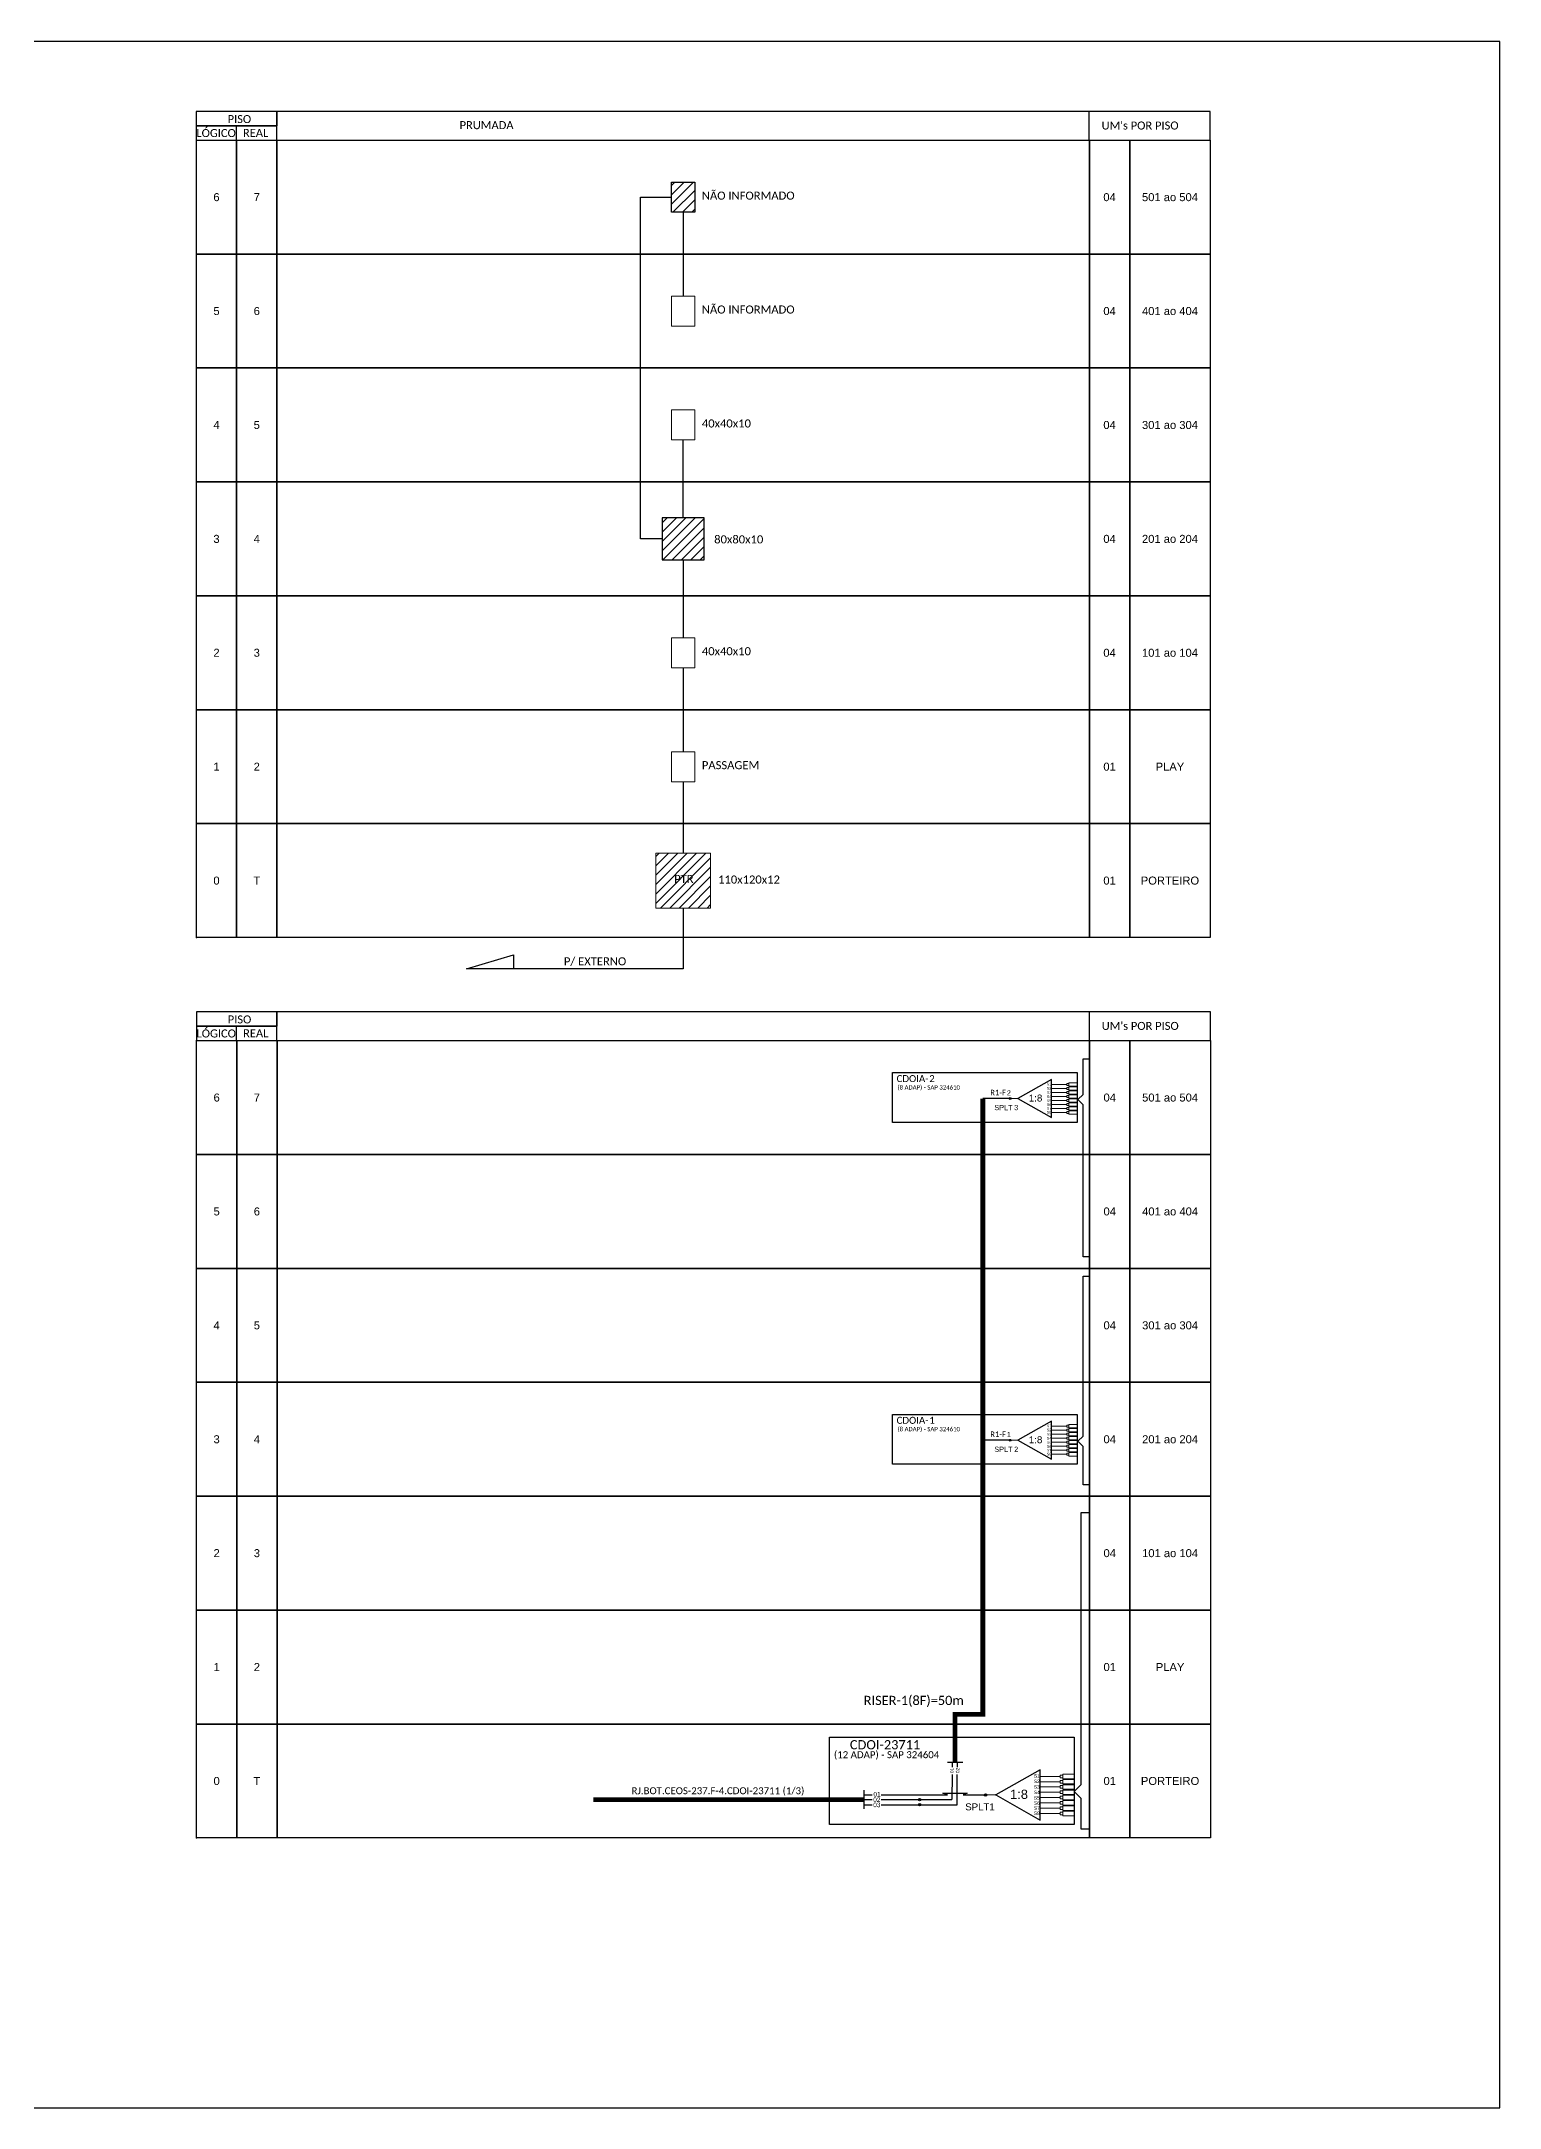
# Model space of a CAD drawing. Extents: x -89 to 749, y 705 to 1299.
# Drawn here: x 330 to 749, y 705 to 1299 of the extents above; entities that cross this region are included whole.
import ezdxf
from ezdxf.enums import TextEntityAlignment as Align

# ---------------------------------------------------------------- set-up
doc = ezdxf.new("R2010")
doc.units = 0
doc.styles.add('ARIAL', font='arial.ttf')
doc.styles.add('WMF-Calibri0', font='calibri.ttf')
pattern_1 = [(45, (-680.7941, 221.8969), (-1.3470384, 1.3470384), [])]

# ---------------------------------------------------------------- blocks, each defined once
blk = doc.blocks.new('SPLT_1-8_SC-APC')
at = {"color": 1}
blk.add_lwpolyline([(-7.37, -2.1), (-17.04, -7.55), (-7.37, -13), (-7.37, -2.1)], dxfattribs=at)
at = {"color": 3, "lineweight": 0}
for points in [[(-2.99, -3.51), (-7.37, -3.51)], [(-7.37, -4.66), (-2.99, -4.66)], [(-7.37, -5.82), (-2.99, -5.82)], [(-2.41, -3.02), (-2.41, -4)], [(-2.41, -3.02), (0, -3.02)], [(-2.41, -4), (0, -4)], [(-2.41, -4.17), (-2.41, -5.16)], [(-2.41, -4.17), (0, -4.17)], [(-2.41, -5.16), (0, -5.16)], [(-2.41, -5.32), (-2.41, -6.31)], [(-2.41, -5.32), (0, -5.32)], [(-7.37, -6.97), (-2.99, -6.97)], [(-7.37, -8.12), (-2.99, -8.12)], [(-7.37, -9.28), (-2.99, -9.28)], [(-7.37, -10.43), (-2.99, -10.43)], [(-7.37, -11.58), (-2.99, -11.58)], [(-2.41, -6.31), (0, -6.31)], [(-2.41, -6.48), (-2.41, -7.46)], [(-2.41, -6.48), (0, -6.48)], [(-2.41, -7.46), (0, -7.46)], [(-2.41, -7.63), (-2.41, -8.62)], [(-2.41, -7.63), (0, -7.63)], [(-2.41, -8.62), (0, -8.62)], [(-2.41, -8.78), (-2.41, -9.77)], [(-2.41, -8.78), (0, -8.78)], [(-2.41, -9.77), (0, -9.77)], [(-2.41, -9.94), (-2.41, -10.92)], [(-2.41, -9.94), (0, -9.94)], [(-2.41, -10.92), (0, -10.92)], [(-2.41, -11.09), (-2.41, -12.08)], [(-2.41, -11.09), (0, -11.09)], [(-2.41, -12.08), (0, -12.08)]]:
    blk.add_lwpolyline(points, dxfattribs=at)
for points in [[(-2.99, -3.22), (-2.41, -3.22), (-2.41, -3.8), (-2.99, -3.8)], [(-2.99, -4.38), (-2.41, -4.38), (-2.41, -4.95), (-2.99, -4.95)], [(-2.99, -5.53), (-2.41, -5.53), (-2.41, -6.1), (-2.99, -6.1)], [(-2.99, -6.68), (-2.41, -6.68), (-2.41, -7.26), (-2.99, -7.26)], [(-2.99, -7.84), (-2.41, -7.84), (-2.41, -8.41), (-2.99, -8.41)], [(-2.99, -8.99), (-2.41, -8.99), (-2.41, -9.56), (-2.99, -9.56)], [(-2.99, -10.14), (-2.41, -10.14), (-2.41, -10.72), (-2.99, -10.72)], [(-2.99, -11.3), (-2.41, -11.3), (-2.41, -11.87), (-2.99, -11.87)]]:
    blk.add_lwpolyline(points, close=True, dxfattribs=at)
at = {"color": 1, "lineweight": 0}
blk.add_lwpolyline([(-17.04, -7.55), (-19.26, -7.55)], dxfattribs=at)
at = {"color": 1, "style": 'ARIAL'}
for s, height, p in [('S1', 0.75, (-8.74, -3.78)), ('S2', 0.75, (-8.74, -4.97)), ('S3', 0.75, (-8.74, -6.18)), ('1:8', 2, (-13.91, -8.4)), ('S4', 0.75, (-8.74, -7.36)), ('S5', 0.75, (-8.74, -8.57)), ('S6', 0.75, (-8.74, -9.69)), ('S7', 0.75, (-8.74, -10.78)), ('S8', 0.75, (-8.74, -11.9))]:
    blk.add_text(s, height=height, dxfattribs=at).set_placement(p)

msp = doc.modelspace()

# ---------------------------------------------------------------- hatches: boundary and pattern name
h = msp.add_hatch()
h.set_pattern_fill('ANSI31', color=1, scale=0.6)
h.set_pattern_definition(pattern_1)
h.paths.add_polyline_path([(517.81, 1258.54), (511.19, 1258.54), (511.19, 1249.92), (517.81, 1249.92)])
h = msp.add_hatch()
h.set_pattern_fill('ANSI31', color=1, scale=0.6)
h.set_pattern_definition(pattern_1)
h.paths.add_polyline_path([(508.5, 1150), (520.5, 1150), (520.5, 1162), (508.5, 1162)])
h = msp.add_hatch()
h.set_pattern_fill('ANSI31', color=1, scale=0.6)
h.set_pattern_definition([(45, (36.4179, 3698.0792), (-1.3470384, 1.3470384), [])])
h.paths.add_polyline_path([(522.4, 1065.67), (506.6, 1065.67), (506.6, 1049.87), (522.4, 1049.87)])
h.paths.add_polyline_path([(511.33, 1056.5), (518.14, 1056.5), (518.14, 1059.97), (511.33, 1059.97)], flags=24)
h = msp.add_hatch(color=3)
h.dxf.hatch_style = 1
edge = h.paths.add_edge_path()
edge.add_arc((608.53, 995.11), 0.256, 0, 360)
h = msp.add_hatch(color=3)
h.dxf.hatch_style = 1
edge = h.paths.add_edge_path()
edge.add_arc((608.53, 896.88), 0.256, 0, 360)
h = msp.add_hatch(color=3)
h.dxf.hatch_style = 1
edge = h.paths.add_edge_path()
edge.add_arc((582.49, 793.6), 0.339, 0, 360)
h = msp.add_hatch(color=3)
h.dxf.hatch_style = 1
edge = h.paths.add_edge_path()
edge.add_arc((582.49, 792.1), 0.339, 0, 360)
h = msp.add_hatch(color=3)
h.dxf.hatch_style = 1
edge = h.paths.add_edge_path()
edge.add_arc((601.42, 794.92), 0.339, 0, 360)

# ---------------------------------------------------------------- linework, layer by layer
at = {"color": 5}
for p, q in [((591.79, 804.39), (591.79, 802.94)), ((593.32, 804.39), (593.32, 802.94)), ((591.79, 800.79), (591.76, 793.6)), ((582.49, 793.6), (591.76, 793.6))]:
    msp.add_line(p, q, dxfattribs=at)
at = {"color": 3}
for p, q in [((566.41, 794.92), (568.88, 794.92)), ((571.42, 794.92), (590.49, 794.92)), ((595.03, 794.92), (601.42, 794.92))]:
    msp.add_line(p, q, dxfattribs=at)
for points in [[(-89.32, 705.02), (749.25, 705.02), (749.25, 1299.02), (-89.32, 1299.02), (-89.32, 705.02)], [(397.66, 1270.6), (666.03, 1270.6), (666.03, 1278.83), (397.66, 1278.83), (397.66, 1278.83), (397.66, 1274.72)], [(631.27, 1270.6), (631.27, 1278.83)], [(386.08, 1270.6), (386.08, 1274.72)], [(386.12, 1011.78), (386.12, 1015.89)], [(397.69, 1011.78), (666.06, 1011.78), (666.06, 1020), (397.69, 1020), (397.69, 1020), (397.69, 1015.89)], [(631.31, 1011.78), (631.31, 1020)]]:
    msp.add_lwpolyline(points)
for points in [[(374.51, 1274.72), (397.66, 1274.72), (397.66, 1278.83), (374.51, 1278.83)], [(374.51, 1270.6), (397.66, 1270.6), (397.66, 1274.72), (374.51, 1274.72)], [(374.55, 1270.6), (386.12, 1270.6), (386.12, 1237.86), (374.55, 1237.86)], [(386.12, 1270.6), (397.69, 1270.6), (397.69, 1237.86), (386.12, 1237.86)], [(397.69, 1270.6), (631.31, 1270.6), (631.31, 1237.86), (397.69, 1237.86)], [(631.31, 1270.6), (642.88, 1270.6), (642.88, 1237.86), (631.31, 1237.86)], [(642.88, 1270.6), (666.03, 1270.6), (666.03, 1237.86), (642.88, 1237.86)], [(374.55, 1237.86), (386.12, 1237.86), (386.12, 1205.12), (374.55, 1205.12)], [(386.12, 1237.86), (397.69, 1237.86), (397.69, 1205.12), (386.12, 1205.12)], [(397.69, 1237.86), (631.31, 1237.86), (631.31, 1205.12), (397.69, 1205.12)], [(631.31, 1237.86), (642.88, 1237.86), (642.88, 1205.12), (631.31, 1205.12)], [(642.88, 1237.86), (666.03, 1237.86), (666.03, 1205.12), (642.88, 1205.12)], [(374.55, 1205.12), (386.12, 1205.12), (386.12, 1172.37), (374.55, 1172.37)], [(386.12, 1205.12), (397.69, 1205.12), (397.69, 1172.37), (386.12, 1172.37)], [(397.69, 1205.12), (631.31, 1205.12), (631.31, 1172.37), (397.69, 1172.37)], [(631.31, 1205.12), (642.88, 1205.12), (642.88, 1172.37), (631.31, 1172.37)], [(642.88, 1205.12), (666.03, 1205.12), (666.03, 1172.37), (642.88, 1172.37)], [(374.55, 1172.37), (386.12, 1172.37), (386.12, 1139.63), (374.55, 1139.63)], [(386.12, 1172.37), (397.69, 1172.37), (397.69, 1139.63), (386.12, 1139.63)], [(397.69, 1172.37), (631.31, 1172.37), (631.31, 1139.63), (397.69, 1139.63)], [(631.31, 1172.37), (642.88, 1172.37), (642.88, 1139.63), (631.31, 1139.63)], [(642.88, 1172.37), (666.03, 1172.37), (666.03, 1139.63), (642.88, 1139.63)], [(374.55, 1139.63), (386.12, 1139.63), (386.12, 1106.88), (374.55, 1106.88)], [(386.12, 1139.63), (397.69, 1139.63), (397.69, 1106.88), (386.12, 1106.88)], [(397.69, 1139.63), (631.31, 1139.63), (631.31, 1106.88), (397.69, 1106.88)], [(631.31, 1139.63), (642.88, 1139.63), (642.88, 1106.88), (631.31, 1106.88)], [(642.88, 1139.63), (666.03, 1139.63), (666.03, 1106.88), (642.88, 1106.88)], [(374.55, 1106.88), (386.12, 1106.88), (386.12, 1074.14), (374.55, 1074.14)], [(386.12, 1106.88), (397.69, 1106.88), (397.69, 1074.14), (386.12, 1074.14)], [(397.69, 1106.88), (631.31, 1106.88), (631.31, 1074.14), (397.69, 1074.14)], [(631.31, 1106.88), (642.88, 1106.88), (642.88, 1074.14), (631.31, 1074.14)], [(642.88, 1106.88), (666.03, 1106.88), (666.03, 1074.14), (642.88, 1074.14)], [(374.55, 1074.14), (386.12, 1074.14), (386.12, 1041.4), (374.55, 1041.4)], [(386.12, 1074.14), (397.69, 1074.14), (397.69, 1041.4), (386.12, 1041.4)], [(397.69, 1074.14), (631.31, 1074.14), (631.31, 1041.4), (397.69, 1041.4)], [(631.31, 1074.14), (642.88, 1074.14), (642.88, 1041.4), (631.31, 1041.4)], [(642.88, 1074.14), (666.03, 1074.14), (666.03, 1041.4), (642.88, 1041.4)], [(374.55, 1015.89), (397.69, 1015.89), (397.69, 1020), (374.55, 1020)], [(374.55, 1011.78), (397.69, 1011.78), (397.69, 1015.89), (374.55, 1015.89)], [(374.58, 1011.78), (386.16, 1011.78), (386.16, 979.03), (374.58, 979.03)], [(386.16, 1011.78), (397.73, 1011.78), (397.73, 979.03), (386.16, 979.03)], [(397.73, 1011.78), (631.34, 1011.78), (631.34, 979.03), (397.73, 979.03)], [(631.34, 1011.78), (642.92, 1011.78), (642.92, 979.03), (631.34, 979.03)], [(642.92, 1011.78), (666.06, 1011.78), (666.06, 979.03), (642.92, 979.03)], [(374.58, 979.03), (386.16, 979.03), (386.16, 946.29), (374.58, 946.29)], [(386.16, 979.03), (397.73, 979.03), (397.73, 946.29), (386.16, 946.29)], [(397.73, 979.03), (631.34, 979.03), (631.34, 946.29), (397.73, 946.29)], [(631.34, 979.03), (642.92, 979.03), (642.92, 946.29), (631.34, 946.29)], [(642.92, 979.03), (666.06, 979.03), (666.06, 946.29), (642.92, 946.29)], [(374.58, 946.29), (386.16, 946.29), (386.16, 913.54), (374.58, 913.54)], [(386.16, 946.29), (397.73, 946.29), (397.73, 913.54), (386.16, 913.54)], [(397.73, 946.29), (631.34, 946.29), (631.34, 913.54), (397.73, 913.54)], [(631.34, 946.29), (642.92, 946.29), (642.92, 913.54), (631.34, 913.54)], [(642.92, 946.29), (666.06, 946.29), (666.06, 913.54), (642.92, 913.54)], [(374.58, 913.54), (386.16, 913.54), (386.16, 880.8), (374.58, 880.8)], [(386.16, 913.54), (397.73, 913.54), (397.73, 880.8), (386.16, 880.8)], [(397.73, 913.54), (631.34, 913.54), (631.34, 880.8), (397.73, 880.8)], [(631.34, 913.54), (642.92, 913.54), (642.92, 880.8), (631.34, 880.8)], [(642.92, 913.54), (666.06, 913.54), (666.06, 880.8), (642.92, 880.8)], [(374.58, 880.8), (386.16, 880.8), (386.16, 848.06), (374.58, 848.06)], [(386.16, 880.8), (397.73, 880.8), (397.73, 848.06), (386.16, 848.06)], [(397.73, 880.8), (631.34, 880.8), (631.34, 848.06), (397.73, 848.06)], [(631.34, 880.8), (642.92, 880.8), (642.92, 848.06), (631.34, 848.06)], [(642.92, 880.8), (666.06, 880.8), (666.06, 848.06), (642.92, 848.06)], [(374.58, 848.06), (386.16, 848.06), (386.16, 815.31), (374.58, 815.31)], [(386.16, 848.06), (397.73, 848.06), (397.73, 815.31), (386.16, 815.31)], [(397.73, 848.06), (631.34, 848.06), (631.34, 815.31), (397.73, 815.31)], [(631.34, 848.06), (642.92, 848.06), (642.92, 815.31), (631.34, 815.31)], [(642.92, 848.06), (666.06, 848.06), (666.06, 815.31), (642.92, 815.31)], [(374.58, 815.31), (386.16, 815.31), (386.16, 782.57), (374.58, 782.57)], [(386.16, 815.31), (397.73, 815.31), (397.73, 782.57), (386.16, 782.57)], [(397.73, 815.31), (631.34, 815.31), (631.34, 782.57), (397.73, 782.57)], [(631.34, 815.31), (642.92, 815.31), (642.92, 782.57), (631.34, 782.57)], [(642.92, 815.31), (666.06, 815.31), (666.06, 782.57), (642.92, 782.57)]]:
    msp.add_lwpolyline(points, close=True)
at = {"color": 3, "ltscale": 0.5}
for points in [[(508.5, 1156), (502.21, 1156), (502.21, 1254.23), (511.19, 1254.23)], [(514.5, 1249.92), (514.5, 1225.8)], [(514.5, 1162), (514.5, 1184.43)], [(514.5, 1150), (514.5, 1127.57)], [(514.5, 1118.95), (514.5, 1094.82)], [(514.5, 1086.2), (514.5, 1065.67)], [(514.5, 1049.87), (514.5, 1032.4), (452.21, 1032.4), (465.71, 1036.4), (465.71, 1032.4)]]:
    msp.add_lwpolyline(points, dxfattribs=at)
at = {"color": 1}
for points in [[(511.19, 1258.54), (517.81, 1258.54), (517.81, 1249.92), (511.19, 1249.92)], [(508.5, 1150), (520.5, 1150), (520.5, 1162), (508.5, 1162)], [(574.69, 1002.56), (627.82, 1002.56), (627.82, 988.24), (574.69, 988.24)], [(574.69, 904.33), (627.82, 904.33), (627.82, 890.01), (574.69, 890.01)], [(556.61, 811.49), (626.89, 811.49), (626.89, 786.39), (556.61, 786.39)]]:
    msp.add_lwpolyline(points, close=True, dxfattribs=at)
at = {"color": 0, "lineweight": 0}
for points in [[(511.19, 1225.8), (517.81, 1225.8), (517.81, 1217.18), (511.19, 1217.18)], [(511.19, 1193.05), (517.81, 1193.05), (517.81, 1184.43), (511.19, 1184.43)], [(511.19, 1127.57), (517.81, 1127.57), (517.81, 1118.95), (511.19, 1118.95)], [(511.19, 1094.82), (517.81, 1094.82), (517.81, 1086.2), (511.19, 1086.2)]]:
    msp.add_lwpolyline(points, close=True, dxfattribs=at)
at = {"color": 1, "lineweight": 0}
msp.add_lwpolyline([(506.6, 1065.67), (522.4, 1065.67), (522.4, 1049.87), (506.6, 1049.87)], close=True, dxfattribs=at)
at = {"color": 3}
for points in [[(631.15, 949.57), (629.5, 949.57), (629.5, 993.3), (627.93, 994.81), (629.5, 996.32), (629.5, 1006.57), (631.15, 1006.57)], [(631.15, 884.07), (629.5, 884.07), (629.5, 895.07), (627.93, 896.58), (629.5, 898.09), (629.5, 944.07), (631.15, 944.07)], [(631.15, 785.07), (628.97, 785.07), (628.97, 793.9), (626.89, 795.89), (628.97, 797.89), (628.97, 876.07), (631.15, 876.07)], [(590.49, 794.92), (589.17, 795.39), (596.17, 795.39), (595.03, 794.92)]]:
    msp.add_lwpolyline(points, dxfattribs=at)
at = {"color": 5, "const_width": 1.36}
msp.add_lwpolyline([(600.66, 995.11), (600.66, 818.07), (592.67, 818.07), (592.67, 804.39)], dxfattribs=at)
at = {"color": 5}
for points in [[(608.53, 995.11), (600.66, 995.11)], [(608.53, 896.88), (600.66, 896.88)], [(590.47, 804.39), (594.87, 804.39)]]:
    msp.add_lwpolyline(points, dxfattribs=at)
at = {"color": 1}
for points in [[(617.15, 802.13), (604.36, 794.92), (617.15, 787.71), (617.15, 802.13)], [(566.41, 796.29), (566.41, 790.89)]]:
    msp.add_lwpolyline(points, dxfattribs=at)
at = {"color": 5, "ltscale": 0.5}
msp.add_lwpolyline([(582.49, 792.1), (593.32, 792.1), (593.32, 800.79)], dxfattribs=at)
at = {"color": 3, "lineweight": 0}
for points in [[(622.93, 800.26), (617.15, 800.26)], [(617.15, 798.73), (622.93, 798.73)], [(617.15, 797.21), (622.93, 797.21)], [(623.7, 800.91), (623.7, 799.6)], [(623.7, 800.91), (626.89, 800.91)], [(623.7, 799.6), (626.89, 799.6)], [(623.7, 799.38), (623.7, 798.08)], [(623.7, 799.38), (626.89, 799.38)], [(623.7, 798.08), (626.89, 798.08)], [(623.7, 797.86), (623.7, 796.55)], [(623.7, 797.86), (626.89, 797.86)], [(623.7, 796.55), (626.89, 796.55)], [(623.7, 796.33), (623.7, 795.03)], [(623.7, 796.33), (626.89, 796.33)], [(617.15, 795.68), (622.93, 795.68)], [(617.15, 794.16), (622.93, 794.16)], [(617.15, 792.63), (622.93, 792.63)], [(617.15, 791.11), (622.93, 791.11)], [(623.7, 795.03), (626.89, 795.03)], [(623.7, 794.81), (623.7, 793.5)], [(623.7, 794.81), (626.89, 794.81)], [(623.7, 793.5), (626.89, 793.5)], [(623.7, 793.28), (623.7, 791.98)], [(623.7, 793.28), (626.89, 793.28)], [(623.7, 791.98), (626.89, 791.98)], [(623.7, 791.76), (623.7, 790.45)], [(623.7, 791.76), (626.89, 791.76)], [(623.7, 790.45), (626.89, 790.45)], [(623.7, 790.23), (623.7, 788.93)], [(623.7, 790.23), (626.89, 790.23)], [(617.15, 789.58), (622.93, 789.58)], [(623.7, 788.93), (626.89, 788.93)]]:
    msp.add_lwpolyline(points, dxfattribs=at)
for points in [[(622.93, 800.64), (623.7, 800.64), (623.7, 799.88), (622.93, 799.88)], [(622.93, 799.11), (623.7, 799.11), (623.7, 798.35), (622.93, 798.35)], [(622.93, 797.59), (623.7, 797.59), (623.7, 796.83), (622.93, 796.83)], [(622.93, 796.06), (623.7, 796.06), (623.7, 795.3), (622.93, 795.3)], [(622.93, 794.54), (623.7, 794.54), (623.7, 793.78), (622.93, 793.78)], [(622.93, 793.01), (623.7, 793.01), (623.7, 792.25), (622.93, 792.25)], [(622.93, 791.48), (623.7, 791.48), (623.7, 790.73), (622.93, 790.73)], [(622.93, 789.96), (623.7, 789.96), (623.7, 789.2), (622.93, 789.2)]]:
    msp.add_lwpolyline(points, close=True, dxfattribs=at)
at = {"color": 1, "const_width": 1.36}
msp.add_lwpolyline([(488.67, 793.6), (566.41, 793.6)], dxfattribs=at)
at = {"color": 2}
for points in [[(566.41, 793.6), (568.88, 793.6)], [(571.44, 793.6), (582.49, 793.6)]]:
    msp.add_lwpolyline(points, dxfattribs=at)
at = {"color": 7}
for points in [[(566.41, 792.1), (568.88, 792.1)], [(571.44, 792.1), (582.49, 792.1)]]:
    msp.add_lwpolyline(points, dxfattribs=at)
at = {"color": 1, "lineweight": 0}
msp.add_lwpolyline([(604.36, 794.92), (601.42, 794.92)], dxfattribs=at)
at = {"color": 3}
for centre, radius in [((608.53, 995.11), 0.256), ((608.53, 896.88), 0.256), ((582.49, 793.6), 0.339), ((582.49, 792.1), 0.339), ((601.42, 794.92), 0.339)]:
    msp.add_circle(centre, radius, dxfattribs=at)
for p in [(374.55, 1270.6), (374.55, 1237.86), (374.55, 1205.12), (374.55, 1172.37), (374.55, 1139.63), (374.55, 1106.88), (374.55, 1074.14), (374.55, 1041.4), (374.58, 1011.78), (374.58, 979.03), (374.58, 946.29), (374.58, 913.54), (374.58, 880.8), (374.58, 848.06), (374.58, 815.31), (604.36, 794.92), (374.58, 782.57)]:
    msp.add_point(p)

# ---------------------------------------------------------------- block references
for p in [(627.79, 1002.66), (627.79, 904.43)]:
    msp.add_blockref('SPLT_1-8_SC-APC', p, dxfattribs=at)

# ---------------------------------------------------------------- texts
at = {"style": 'WMF-Calibri0'}
for s, height, p in [('     PISO', 2.3, (379.47, 1275.52)), ('  LÓGICO', 2.3, (372.93, 1271.5)), ('    REAL', 2.3, (384.69, 1271.55)), ('PRUMADA', 2.3, (450.22, 1273.78)), ("UM's POR PISO", 2.3, (634.8, 1273.67)), ('NÃO INFORMADO', 2.317, (519.87, 1253.51)), ('NÃO INFORMADO', 2.317, (519.87, 1220.77)), ('40x40x10', 2.317, (519.87, 1188.02)), ('80x80x10', 2.317, (523.42, 1154.69)), ('40x40x10', 2.317, (519.87, 1122.54)), ('PASSAGEM', 2.317, (519.87, 1089.79)), ('PTR', 2.317, (511.91, 1057.09)), ('110x120x12', 2.317, (524.54, 1056.91)), ('P/ EXTERNO', 2.317, (480.21, 1033.4)), ('     PISO', 2.3, (379.51, 1016.7)), ("UM's POR PISO", 2.3, (634.84, 1014.84)), ('  LÓGICO', 2.3, (372.96, 1012.67)), ('    REAL', 2.3, (384.73, 1012.72))]:
    msp.add_text(s, height=height, dxfattribs=at).set_placement(p)
at = {"style": 'ARIAL'}
for s, height, p in [('6', 2.3, (380.33, 1254.23)), ('7', 2.3, (391.91, 1254.23)), ('04', 2.3, (637.09, 1254.23)), ('501 ao 504', 2.3, (654.45, 1254.23)), ('5', 2.3, (380.33, 1221.49)), ('6', 2.3, (391.91, 1221.49)), ('04', 2.3, (637.09, 1221.49)), ('401 ao 404', 2.3, (654.45, 1221.49)), ('4', 2.3, (380.33, 1188.74)), ('5', 2.3, (391.91, 1188.74)), ('04', 2.3, (637.09, 1188.74)), ('301 ao 304', 2.3, (654.45, 1188.74)), ('3', 2.3, (380.33, 1156)), ('4', 2.3, (391.91, 1156)), ('04', 2.3, (637.09, 1156)), ('201 ao 204', 2.3, (654.45, 1156)), ('2', 2.3, (380.33, 1123.26)), ('3', 2.3, (391.91, 1123.26)), ('04', 2.3, (637.09, 1123.26)), ('101 ao 104', 2.3, (654.45, 1123.26)), ('1', 2.3, (380.33, 1090.51)), ('2', 2.3, (391.91, 1090.51)), ('01', 2.3, (637.09, 1090.51)), ('PLAY', 2.3, (654.45, 1090.51)), ('0', 2.3, (380.33, 1057.77)), ('T', 2.3, (391.91, 1057.77)), ('01', 2.3, (637.09, 1057.77)), ('PORTEIRO', 2.3, (654.45, 1057.77)), ('6', 2.3, (380.37, 995.4)), ('7', 2.3, (391.94, 995.4)), ('04', 2.3, (637.13, 995.4)), ('501 ao 504', 2.3, (654.49, 995.4)), ('5', 2.3, (380.37, 962.66)), ('6', 2.3, (391.94, 962.66)), ('04', 2.3, (637.13, 962.66)), ('401 ao 404', 2.3, (654.49, 962.66)), ('4', 2.3, (380.37, 929.92)), ('5', 2.3, (391.94, 929.92)), ('04', 2.3, (637.13, 929.92)), ('301 ao 304', 2.3, (654.49, 929.92)), ('3', 2.3, (380.37, 897.17)), ('4', 2.3, (391.94, 897.17)), ('04', 2.3, (637.13, 897.17)), ('201 ao 204', 2.3, (654.49, 897.17)), ('2', 2.3, (380.37, 864.43)), ('3', 2.3, (391.94, 864.43)), ('04', 2.3, (637.13, 864.43)), ('101 ao 104', 2.3, (654.49, 864.43)), ('1', 2.3, (380.37, 831.69)), ('2', 2.3, (391.94, 831.69)), ('01', 2.3, (637.13, 831.69)), ('PLAY', 2.3, (654.49, 831.69)), ('0', 2.3, (380.37, 798.94)), ('T', 2.3, (391.94, 798.94)), ('01', 2.3, (637.13, 798.94)), ('PORTEIRO', 2.3, (654.49, 798.94)), ('02', 1.323, (570.17, 793.56)), ('03', 1.323, (570.17, 792.06)), ('01', 1.323, (570.22, 795.12))]:
    msp.add_text(s, height=height, dxfattribs=at).set_placement(p, align=Align.MIDDLE_CENTER)
at = {"color": 1}
for s, height, style, p in [('CDOIA-', 2, 'WMF-Calibri0', (575.86, 999.84)), ('2', 2, 'WMF-Calibri0', (585.25, 999.84)), ('CDOIA-', 2, 'WMF-Calibri0', (575.86, 901.61)), ('1', 2, 'WMF-Calibri0', (585.25, 901.61)), ('CDOI-23711', 2.646, 'WMF-Calibri0', (562.43, 808.03)), ('RJ.BOT.CEOS-237.F-4.CDOI-23711 (1/3)', 2, 'WMF-Calibri0', (499.64, 795.13)), ('1:8', 2.646, 'ARIAL', (608.49, 793.79)), ('S1', 0.992, 'ARIAL', (615.33, 799.9)), ('S2', 0.992, 'ARIAL', (615.33, 798.33)), ('S3', 0.992, 'ARIAL', (615.33, 796.73)), ('S4', 0.992, 'ARIAL', (615.33, 795.17)), ('S5', 0.992, 'ARIAL', (615.33, 793.57)), ('S6', 0.992, 'ARIAL', (615.33, 792.09)), ('S7', 0.992, 'ARIAL', (615.33, 790.64)), ('S8', 0.992, 'ARIAL', (615.33, 789.16))]:
    msp.add_text(s, height=height, dxfattribs=dict(at, style=style)).set_placement(p)
at = {"color": 1, "style": 'WMF-Calibri0'}
for s, height, p in [('(8 ADAP) - SAP 324610', 1.25, (585.11, 997.69)), ('(8 ADAP) - SAP 324610', 1.25, (585.11, 899.46)), ('(12 ADAP) - SAP 324604', 2, (572.98, 805.49))]:
    msp.add_text(s, height=height, dxfattribs=at).set_placement(p, align=Align.CENTER)
at = {"color": 5, "style": 'WMF-Calibri0'}
for s, height, p in [('R1-F', 1.6, (602.78, 996.04)), ('R1-F', 1.6, (602.78, 897.81)), ('RISER-1(8F)=50m', 2.6457, (566.4, 820.77))]:
    msp.add_text(s, height=height, dxfattribs=at).set_placement(p)
at = {"color": 7, "style": 'ARIAL'}
for s, p in [('SPLT', (606.57, 991.77)), ('3', (610.24, 991.77)), ('SPLT', (606.57, 893.54)), ('2', (610.24, 893.54))]:
    msp.add_text(s, height=1.5, dxfattribs=at).set_placement(p, align=Align.CENTER)
at = {"color": 5, "style": 'ARIAL'}
for s, p in [('2', (608.15, 996)), ('1', (608.15, 897.77))]:
    msp.add_text(s, height=1.5, dxfattribs=at).set_placement(p, align=Align.CENTER)
at = {"style": 'ARIAL'}
for s, p in [('01', (591.78, 801.95)), ('02', (593.4, 801.95))]:
    msp.add_text(s, height=0.992, rotation=90, dxfattribs=at).set_placement(p, align=Align.MIDDLE_CENTER)
msp.add_text('SPLT1', height=1.984, dxfattribs=at).set_placement((599.84, 790.51), align=Align.CENTER)

doc.saveas('drawing.dxf')
